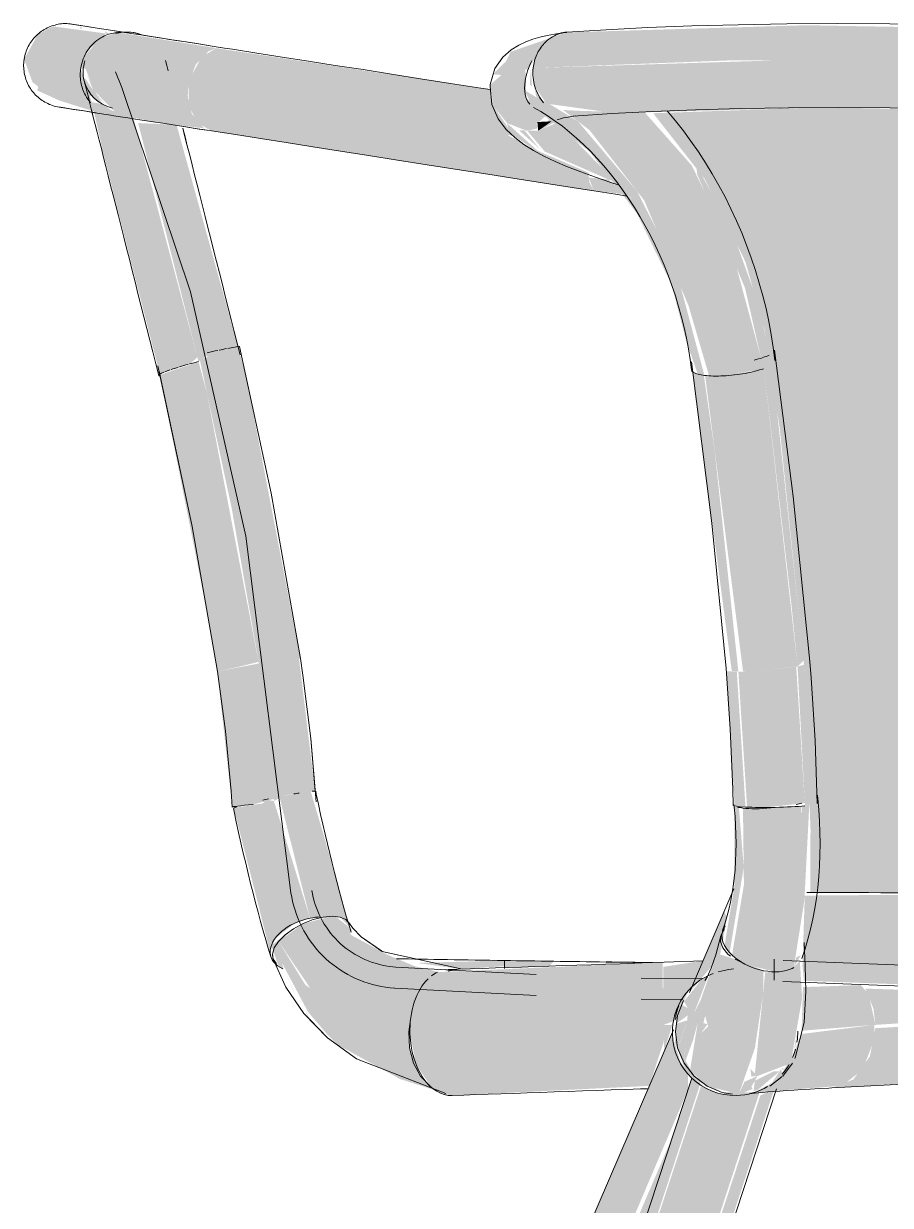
# Model space of a CAD drawing. Header units: inches. Extents: x 20426 to 36348, y -461 to 673.
# Drawn here: x 32122.37 to 32132.69, y 14.28 to 28.35 of the extents above; entities that cross this region are included whole.
import ezdxf

# ---------------------------------------------------------------- set-up
doc = ezdxf.new("R2010")
doc.units = ezdxf.units.IN
doc.header["$MEASUREMENT"] = 0
doc.layers.add('I-FURN', color=30, linetype='Continuous', lineweight=9)

# ---------------------------------------------------------------- blocks, each defined once
blk = doc.blocks.new('HermanMiller_Collection_Air-Chair_SideChair_Arms - Arms-460524-Elevation - North')
at = {"layer": 'I-FURN'}
for points in [[(-26231.123, 27.825), (-26228.772, 27.916), (-26225.67, 27.904), (-26223.396, 27.825), (-26223.313, 28.117), (-26223.167, 28.249), (-26227.869, 28.334), (-26230.727, 28.249), (-26230.914, 28.184), (-26231.055, 28.032), (-26231.099, 27.933)], [(-26231.501, 27.741), (-26231.181, 27.812), (-26230.992, 28.117), (-26230.914, 28.184), (-26231.391, 28.018), (-26231.446, 27.904), (-26231.604, 27.75)], [(-26223.912, 27.281), (-26223.718, 27.328), (-26223.366, 27.451), (-26223.403, 27.718), (-26223.403, 27.825), (-26227.736, 27.931), (-26231.123, 27.825), (-26231.103, 27.603), (-26230.965, 27.4), (-26230.145, 27.287), (-26227.625, 27.357), (-26225.434, 27.334), (-26223.929, 27.282)], [(-26225.503, 17.999), (-26223.184, 18.004), (-26223.454, 18.794), (-26223.524, 19.046), (-26223.811, 21.489), (-26224.257, 24.162), (-26224.267, 24.168), (-26224.409, 25.55), (-26224.351, 26.14), (-26224.206, 26.72), (-26224.054, 27.286), (-26227.71, 27.356), (-26229.694, 27.286), (-26229.078, 26.498), (-26228.596, 25.517), (-26228.375, 24.73), (-26228.189, 23.543), (-26227.893, 20.66), (-26227.821, 18.754), (-26227.825, 18.004), (-26226.694, 18)], [(-26231.062, 27.078), (-26230.902, 27.19), (-26231.073, 27.181), (-26231.063, 27.084)], [(-26230.139, 26.466), (-26230.787, 27.131), (-26230.85, 27.167), (-26231.073, 27.078), (-26231.192, 27.076), (-26230.985, 26.83), (-26230.231, 26.498)], [(-26228.576, 20.635), (-26227.975, 20.696), (-26228.39, 24.375), (-26228.511, 24.342), (-26228.482, 24.212), (-26229.013, 24.158), (-26229.075, 24.155), (-26228.624, 20.636)], [(-26227.975, 20.696), (-26227.902, 20.766), (-26228.249, 24.012), (-26228.313, 24.405), (-26228.39, 24.375), (-26228.049, 21.44)], [(-26228.68, 20.637), (-26228.962, 23.262), (-26229.091, 24.163), (-26229.218, 24.2), (-26229.163, 23.732), (-26228.759, 20.644), (-26228.697, 20.638)], [(-26227.888, 19.034), (-26227.802, 19.044), (-26227.897, 20.716), (-26227.975, 20.696), (-26227.888, 19.051)], [(-26228.595, 19.02), (-26228.699, 20.638), (-26228.825, 20.637), (-26228.724, 19.033), (-26228.624, 19.022)], [(-26228.371, 19.015), (-26227.889, 19.068), (-26227.991, 20.693), (-26228.576, 20.635), (-26228.68, 20.635), (-26228.576, 19.019), (-26228.491, 19.016)], [(-26228.784, 17.287), (-26228.616, 18.305), (-26228.674, 19.018), (-26228.727, 19.025), (-26228.728, 18.069), (-26228.845, 17.371)], [(-26228.221, 17.058), (-26228.111, 17.073), (-26227.913, 18.008), (-26227.934, 19.031), (-26228.625, 19.009), (-26228.614, 18.094), (-26228.755, 17.261), (-26228.59, 17.144), (-26228.252, 17.06)], [(-26228.418, 19.002), (-26228.624, 19.022), (-26228.456, 19.004)], [(-26227.587, 15.675), (-26221.243, 16.056), (-26222.06, 16.498), (-26222.219, 16.677), (-26227.051, 16.386), (-26227.114, 16.051), (-26227.311, 15.776), (-26227.537, 15.684)], [(-26228.509, 15.615), (-26228.011, 15.658), (-26227.444, 15.701), (-26227.198, 15.895), (-26227.06, 16.26), (-26227.063, 16.425), (-26227.933, 16.317), (-26228.011, 16.112), (-26228.201, 15.778), (-26228.487, 15.624)], [(-26234.082, 0), (-26233.532, 0), (-26228.426, 15.629), (-26228.895, 15.606), (-26229.125, 15.697), (-26234.276, 0), (-26234.186, 0)], [(-26233.455, 0), (-26233.366, 0), (-26228.253, 15.659), (-26228.418, 15.585), (-26233.532, 0)]]:
    blk.add_hatch(color=256, dxfattribs=at).paths.add_polyline_path(points, flags=0)
h = blk.add_hatch(color=256, dxfattribs=at)
h.paths.add_polyline_path([(-26231.192, 27.076), (-26231.047, 27.187), (-26230.971, 27.259), (-26231.206, 27.47), (-26231.207, 27.719), (-26231.219, 27.804), (-26231.501, 27.741), (-26231.635, 27.624), (-26231.595, 27.37), (-26231.434, 27.169), (-26231.205, 27.079)], flags=0)
h.paths.add_polyline_path([(-26230.988, 27.4), (-26231.093, 27.579), (-26231.124, 27.713), (-26231.089, 27.488), (-26231.006, 27.408)], flags=0)
h = blk.add_hatch(color=256, dxfattribs=at)
h.paths.add_polyline_path([(-26228.979, 24.155), (-26228.473, 24.22), (-26228.469, 24.353), (-26228.411, 24.375), (-26228.772, 25.707), (-26229.234, 26.663), (-26229.799, 27.301), (-26230.52, 27.312), (-26230.767, 27.325), (-26230.451, 27.084), (-26229.801, 26.248), (-26229.273, 24.993), (-26229.029, 24.159), (-26229.022, 24.158)], flags=0)
h.paths.add_polyline_path([(-26231.138, 27.609), (-26231.149, 27.825), (-26231.163, 27.628), (-26231.143, 27.612)], flags=0)
h = blk.add_hatch(color=256, dxfattribs=at)
h.paths.add_polyline_path([(-26229.084, 24.162), (-26229.431, 25.458), (-26229.885, 26.355), (-26230.59, 27.19), (-26230.922, 27.392), (-26231.061, 27.462), (-26231.224, 27.56), (-26231.137, 27.374), (-26230.451, 26.828), (-26229.885, 26.089), (-26229.475, 25.242), (-26229.301, 24.574), (-26229.163, 24.177), (-26229.12, 24.169)], flags=0)
h.paths.add_polyline_path([(-26229.94, 26.251), (-26230.038, 26.355), (-26229.958, 26.275)], flags=0)
h = blk.add_hatch(color=256, dxfattribs=at)
h.paths.add_polyline_path([(-26231.048, 26.863), (-26231.227, 27.084), (-26231.294, 27.084), (-26231.2, 27)], flags=0)
h.paths.add_polyline_path([(-26231.011, 26.785), (-26231.434, 27.169), (-26231.405, 27.052), (-26231.048, 26.81)], flags=0)
h = blk.add_hatch(color=256, dxfattribs=at)
h.paths.add_polyline_path([(-26228.32, 24.405), (-26228.319, 24.434), (-26228.323, 24.434)], flags=0)
h.paths.add_polyline_path([(-26228.41, 24.369), (-26228.32, 24.405), (-26228.419, 24.953), (-26228.772, 25.932), (-26229.18, 26.663), (-26229.171, 26.56), (-26228.601, 25.205), (-26228.411, 24.375)], flags=0)
h = blk.add_hatch(color=256, dxfattribs=at)
h.paths.add_polyline_path([(-26228.111, 17.073), (-26228.02, 17.109), (-26227.894, 17.911), (-26227.836, 19.04), (-26227.926, 19.026), (-26227.968, 17.75), (-26228.071, 17.261)], flags=0)
h.paths.add_polyline_path([(-26228.02, 17.109), (-26227.937, 17.254), (-26227.99, 17.231)], flags=0)
h = blk.add_hatch(color=256, dxfattribs=at)
h.paths.add_polyline_path([(-26222.641, 17.144), (-26222.681, 17.144), (-26222.649, 17.156)], flags=0)
h.paths.add_polyline_path([(-26225.823, 16.876), (-26222.446, 16.911), (-26222.78, 17.371), (-26223.223, 18.003), (-26227.889, 17.966), (-26227.917, 17.125), (-26227.9, 16.951), (-26226.694, 16.907)], flags=0)
h = blk.add_hatch(color=256, dxfattribs=at)
h.paths.add_polyline_path([(-26224.448, 16.77), (-26224.448, 16.788), (-26224.54, 16.775)], flags=0)
h.paths.add_polyline_path([(-26227.048, 16.426), (-26222.269, 16.733), (-26222.343, 16.734), (-26224.54, 16.774), (-26227.167, 16.858), (-26227.072, 16.62), (-26227.063, 16.545)], flags=0)
h.paths.add_polyline_path([(-26221.509, 17.429), (-26221.392, 17.482), (-26221.599, 17.487), (-26221.515, 17.433)], flags=0)
h = blk.add_hatch(color=256, dxfattribs=at)
h.paths.add_polyline_path([(-26234.346, 0), (-26234.276, 0), (-26229.13, 15.735), (-26229.235, 15.793), (-26234.393, 0)], flags=0)
h.paths.add_polyline_path([(-26228.641, 17.174), (-26228.681, 17.199), (-26228.651, 17.178)], flags=0)
h = blk.add_hatch(color=256, dxfattribs=at)
h.paths.add_polyline_path([(-26229.403, 16.151), (-26229.286, 16.481), (-26229.43, 16.344), (-26229.412, 16.216)], flags=0)
h.paths.add_polyline_path([(-26229.327, 15.97), (-26229.31, 16.19), (-26229.403, 16.151)], flags=0)
h.paths.add_polyline_path([(-26228.676, 15.6), (-26228.483, 16.148), (-26228.387, 16.791), (-26228.38, 17.074), (-26228.72, 17.209), (-26228.883, 17.261), (-26228.938, 17.261), (-26229.128, 16.724), (-26229.218, 16.545), (-26229.164, 16.447), (-26229.256, 15.88), (-26229.051, 15.697), (-26228.677, 15.6)], flags=0)
h.paths.add_polyline_path([(-26229.124, 16.327), (-26229.076, 16.533), (-26229.039, 16.407)], flags=0)
h = blk.add_hatch(color=256, dxfattribs=at)
h.paths.add_polyline_path([(-26228.673, 15.599), (-26228.509, 15.662), (-26228.525, 15.689), (-26228.451, 15.817), (-26228.607, 15.748), (-26228.676, 15.6)], flags=0)
h.paths.add_polyline_path([(-26228.305, 15.697), (-26228.152, 15.816), (-26228.173, 15.898), (-26228.245, 15.788)], flags=0)
h.paths.add_polyline_path([(-26228.021, 16.112), (-26227.977, 16.345), (-26227.989, 16.216), (-26228, 16.179)], flags=0)
h.paths.add_polyline_path([(-26228.451, 15.817), (-26228.057, 15.968), (-26227.921, 16.744), (-26227.948, 17.19), (-26228.024, 17.107), (-26228.252, 17.06), (-26228.361, 17.051), (-26228.483, 15.847)], flags=0)
h = blk.add_hatch(color=256, dxfattribs=at)
h.paths.add_polyline_path([(-26228.173, 15.898), (-26228.119, 15.898), (-26228.152, 15.911)], flags=0)
h.paths.add_polyline_path([(-26228.451, 15.817), (-26228.537, 15.9), (-26228.525, 15.809), (-26228.483, 15.814)], flags=0)
h.paths.add_polyline_path([(-26228.701, 15.585), (-26228.451, 15.65), (-26228.19, 15.872), (-26228.255, 15.874), (-26228.484, 15.76), (-26228.497, 15.644), (-26228.537, 15.622), (-26228.871, 15.622), (-26229.207, 15.816), (-26229.309, 16), (-26229.218, 16.248), (-26229.165, 16.448), (-26229.207, 16.566), (-26229.039, 17.006), (-26229.128, 16.955), (-26229.392, 16.625), (-26229.436, 16.216), (-26229.309, 15.886), (-26229.207, 15.777), (-26228.832, 15.599)], flags=0)
h.paths.add_polyline_path([(-26229.327, 15.97), (-26229.403, 16.151), (-26229.309, 16.19), (-26229.321, 16.034)], flags=0)
h.paths.add_polyline_path([(-26229.403, 16.151), (-26229.418, 16.355), (-26229.298, 16.441), (-26229.387, 16.19)], flags=0)
h.paths.add_polyline_path([(-26229.124, 16.327), (-26229.047, 16.435), (-26229.096, 16.447), (-26229.106, 16.407)], flags=0)
h.paths.add_polyline_path([(-26229.281, 16.625), (-26229.371, 16.625), (-26229.333, 16.716), (-26229.286, 16.633)], flags=0)
h.paths.add_polyline_path([(-26229.418, 16.441), (-26229.285, 16.537), (-26229.287, 16.48), (-26229.395, 16.447)], flags=0)
h = blk.add_hatch(color=256, dxfattribs=at)
h.paths.add_polyline_path([(-26227.973, 16.351), (-26227.932, 16.401), (-26227.973, 16.351)], flags=0)
h.paths.add_polyline_path([(-26227.929, 16.356), (-26227.048, 16.426), (-26227.132, 16.8), (-26227.225, 16.9), (-26227.911, 16.876), (-26227.926, 16.386)], flags=0)
h.paths.add_polyline_path([(-26227.198, 16.91), (-26227.225, 16.912), (-26227.225, 16.912)], flags=0)
h = blk.add_hatch(color=256, dxfattribs=at)
h.paths.add_polyline_path([(-26229.281, 16.625), (-26229.354, 16.667), (-26229.406, 16.537)], flags=0)
h.paths.add_polyline_path([(-26229.418, 16.441), (-26229.285, 16.537), (-26229.281, 16.625), (-26229.406, 16.457)], flags=0)
for p, q in [((-26231.634, 27.627), (-26231.636, 27.605)), ((-26228.717, 17.207), (-26228.637, 17.17)), ((-26228.254, 17.208), (-26228.254, 16.957)), ((-26228.035, 15.97), (-26228.152, 15.816)), ((-26227.567, 15.675), (-26221.378, 15.998)), ((-26229.235, 15.793), (-26234.417, 0)), ((-26228.158, 15.809), (-26228.305, 15.697)), ((-26233.365, 0), (-26228.225, 15.664))]:
    blk.add_line(p, q, dxfattribs=at)
at = {"layer": 'I-FURN', "flags": 128}
for points in [[(-26230.722, 28.25), (-26230.253, 28.28), (-26229.756, 28.306), (-26229.232, 28.326), (-26228.681, 28.34), (-26228.104, 28.35), (-26227.503, 28.353), (-26226.877, 28.352), (-26226.228, 28.345), (-26225.557, 28.332), (-26224.865, 28.314), (-26224.152, 28.291), (-26223.421, 28.263), (-26223.145, 28.251)], [(-26231.634, 27.627), (-26231.579, 27.817), (-26231.484, 27.954), (-26231.386, 28.041), (-26231.294, 28.098), (-26231.209, 28.137), (-26231.126, 28.167), (-26231.042, 28.191), (-26230.957, 28.211), (-26230.867, 28.228), (-26230.773, 28.243), (-26230.746, 28.247)], [(-26231.636, 27.605), (-26231.614, 27.389), (-26231.539, 27.218), (-26231.444, 27.092), (-26231.342, 26.996), (-26231.234, 26.915), (-26231.119, 26.843), (-26230.995, 26.776), (-26230.86, 26.712), (-26230.713, 26.648), (-26230.554, 26.586), (-26230.382, 26.523), (-26230.197, 26.461), (-26230.111, 26.434)], [(-26231.117, 27.355), (-26231.031, 27.306), (-26230.946, 27.252), (-26230.86, 27.193), (-26230.775, 27.13), (-26230.69, 27.062), (-26230.607, 26.99), (-26230.524, 26.913), (-26230.442, 26.833), (-26230.362, 26.748), (-26230.283, 26.66), (-26230.206, 26.567), (-26230.131, 26.472), (-26230.058, 26.372), (-26229.987, 26.27), (-26229.918, 26.164), (-26229.852, 26.056), (-26229.789, 25.944), (-26229.728, 25.831), (-26229.671, 25.715), (-26229.616, 25.597), (-26229.564, 25.477), (-26229.516, 25.355), (-26229.471, 25.233), (-26229.429, 25.109), (-26229.391, 24.984), (-26229.356, 24.858), (-26229.325, 24.732), (-26229.298, 24.605), (-26229.274, 24.479), (-26229.254, 24.353), (-26229.238, 24.228)], [(-26230.642, 27.253), (-26230.188, 27.283), (-26229.704, 27.307), (-26229.192, 27.327), (-26228.652, 27.341), (-26228.085, 27.35), (-26227.492, 27.353), (-26226.874, 27.352), (-26226.233, 27.344), (-26225.569, 27.332), (-26224.883, 27.314), (-26224.177, 27.291), (-26223.452, 27.263), (-26223.196, 27.252)], [(-26229.526, 27.313), (-26229.429, 27.196), (-26229.335, 27.076), (-26229.244, 26.953), (-26229.156, 26.826), (-26229.072, 26.696), (-26228.991, 26.563), (-26228.913, 26.427), (-26228.839, 26.289), (-26228.769, 26.148), (-26228.703, 26.005), (-26228.64, 25.86), (-26228.582, 25.713), (-26228.527, 25.564), (-26228.477, 25.414), (-26228.431, 25.263), (-26228.389, 25.111), (-26228.351, 24.958), (-26228.318, 24.804), (-26228.289, 24.65), (-26228.264, 24.496), (-26228.244, 24.342)], [(-26230.834, 27.21), (-26230.825, 27.213), (-26230.799, 27.221), (-26230.76, 27.231), (-26230.708, 27.241), (-26230.645, 27.251), (-26230.617, 27.256)], [(-26227.83, 20.756), (-26228.026, 22.72), (-26228.249, 24.462)], [(-26229.239, 24.323), (-26228.997, 22.401), (-26228.827, 20.671)], [(-26227.741, 19.062), (-26227.767, 19.812), (-26227.814, 20.56), (-26227.83, 20.756)], [(-26228.827, 20.671), (-26228.776, 19.953), (-26228.746, 19.232), (-26228.741, 19.041)], [(-26227.924, 17.218), (-26227.886, 17.332), (-26227.852, 17.448), (-26227.821, 17.567), (-26227.794, 17.688), (-26227.771, 17.812), (-26227.751, 17.937), (-26227.735, 18.064), (-26227.723, 18.192), (-26227.714, 18.322), (-26227.709, 18.453), (-26227.707, 18.585), (-26227.709, 18.719), (-26227.714, 18.853), (-26227.723, 18.987), (-26227.735, 19.122), (-26227.739, 19.161)], [(-26228.867, 17.551), (-26228.84, 17.631), (-26228.816, 17.714), (-26228.794, 17.8), (-26228.774, 17.889), (-26228.756, 17.981), (-26228.742, 18.076), (-26228.729, 18.174), (-26228.72, 18.274), (-26228.713, 18.376), (-26228.709, 18.48), (-26228.707, 18.585), (-26228.709, 18.692), (-26228.713, 18.801), (-26228.72, 18.91), (-26228.73, 19.02), (-26228.733, 19.052)], [(-26228.89, 17.486), (-26228.949, 17.262), (-26229.005, 17.101), (-26229.053, 16.996), (-26229.076, 16.958), (-26229.078, 16.955)], [(-26228.847, 17.57), (-26228.886, 17.498), (-26228.893, 17.42)], [(-26228.893, 17.42), (-26228.865, 17.342), (-26228.805, 17.27), (-26228.775, 17.244)], [(-26227.897, 17.406), (-26227.883, 17.13), (-26227.878, 16.828), (-26227.896, 16.455), (-26228.003, 16.033), (-26228.007, 16.024)], [(-26228.148, 17.193), (-26222.025, 16.956), (-26218.382, 17.02)], [(-26228.922, 17.056), (-26228.85, 17.074), (-26228.792, 17.084), (-26228.739, 17.092)], [(-26228.149, 16.943), (-26222.012, 16.705), (-26218.382, 16.77)], [(-26229.43, 16.344), (-26229.406, 16.537), (-26229.333, 16.717)], [(-26228.749, 15.6), (-26228.871, 15.622), (-26229.051, 15.697), (-26229.207, 15.816), (-26229.327, 15.97), (-26229.403, 16.151), (-26229.43, 16.344)], [(-26228.552, 15.604), (-26228.543, 15.605), (-26228.52, 15.608), (-26228.486, 15.612), (-26228.442, 15.617), (-26228.39, 15.622), (-26228.33, 15.627), (-26228.262, 15.632), (-26228.188, 15.638), (-26228.106, 15.644), (-26228.018, 15.649), (-26227.924, 15.655), (-26227.824, 15.661), (-26227.717, 15.667), (-26227.605, 15.673), (-26227.567, 15.675)]]:
    blk.add_lwpolyline(points, dxfattribs=at)
at = {"layer": 'I-FURN'}
for centre, major_axis, ratio, start_param, end_param in [((-26230.876, 27.793), (0.241, 0.438), 0.575844, 0.314392, 0.576192), ((-26230.876, 27.793), (0.241, 0.438), 0.575844, 1.623389, 2.146988), ((-26230.876, 27.793), (0.241, 0.438), 0.575844, 2.146988, 2.932386), ((-26228.744, 24.392), (0.495, 0.07), 0.185134, 5.21887, 5.467079), ((-26228.744, 24.392), (0.495, 0.07), 0.185134, 5.480669, 5.742468), ((-26228.741, 24.285), (0.497, 0.057), 0.234229, 3.138866, 3.662465), ((-26228.741, 24.285), (0.497, 0.057), 0.234229, 5.239572, 5.495061), ((-26228.741, 24.285), (0.497, 0.057), 0.234229, 3.685235, 3.924264), ((-26228.741, 24.285), (0.497, 0.057), 0.234229, 3.93217, 4.186064), ((-26228.741, 24.285), (0.497, 0.057), 0.234229, 4.197005, 4.447863), ((-26228.741, 24.285), (0.497, 0.057), 0.234229, 4.452168, 4.709663), ((-26228.741, 24.285), (0.497, 0.057), 0.234229, 4.713014, 4.971462), ((-26228.741, 24.285), (0.497, 0.057), 0.234229, 4.975221, 5.233261), ((-26228.241, 19.052), (0.5, 0.01), 0.069551, 3.141593, 3.925172), ((-26228.236, 19.106), (0.497, 0.055), 0.180952, 3.532209, 3.794009), ((-26228.236, 19.106), (0.497, 0.055), 0.180952, 3.794009, 4.579407), ((-26228.241, 19.052), (0.5, 0.01), 0.069551, 3.925172, 5.495969), ((-26228.236, 19.106), (0.497, 0.055), 0.180952, 5.209031, 5.364805), ((-26228.395, 17.385), (-0.471, 0.167), 0.596783, 6.075208, 7.122406), ((-26228.395, 17.385), (-0.471, 0.167), 0.596783, 0.839221, 2.410017), ((-26228.72, 16.334), (-0.202, 0.722), 0.995009, 0.082527, 1.3209), ((-26228.395, 17.385), (-0.471, 0.167), 0.596783, 2.410017, 2.671816), ((-26228.72, 16.334), (-0.202, 0.722), 0.995009, 4.288871, 4.462414), ((-26228.72, 16.334), (-0.202, 0.722), 0.995009, 1.3209, 2.891696), ((-26228.72, 16.334), (-0.202, 0.722), 0.995009, 4.032734, 4.17366), ((-26228.72, 16.334), (-0.202, 0.722), 0.995009, 3.722514, 3.908065), ((-26228.72, 16.334), (-0.202, 0.722), 0.995009, 2.891696, 3.415295)]:
    blk.add_ellipse(centre, major_axis=major_axis, ratio=ratio, start_param=start_param, end_param=end_param, dxfattribs=at)
for points, knots in [([(-26231.123, 27.825), (-26231.117, 27.881), (-26231.087, 27.989), (-26230.988, 28.139), (-26230.858, 28.225), (-26230.76, 28.246), (-26230.727, 28.249)], [-1, -1, -1, -1, -0.7857143, -0.5714286, -0.2857143, -0.1428571, -0.1428571, -0.1428571, -0.1428571]), ([(-26227.863, 18.004), (-26227.087, 18), (-26225.548, 17.997), (-26223.964, 18.001), (-26223.184, 18.003)], [-0.9268801, -0.9268801, -0.9268801, -0.9268801, -0.5, -0.0910372, -0.0910372, -0.0910372, -0.0910372])]:
    blk.add_open_spline(points, degree=3, knots=knots, dxfattribs=at)
blk.add_open_spline([(-26230.999, 27.411), (-26231.046, 27.466), (-26231.117, 27.598), (-26231.131, 27.751), (-26231.123, 27.825)], degree=3, dxfattribs=at)
blk = doc.blocks.new('HermanMiller_Collection_Air-Chair_SideChair_Arms - Arms-457867-Elevation - North')
at = {"layer": 'I-FURN'}
h = blk.add_hatch(color=256, dxfattribs=at)
h.paths.add_polyline_path([(-26236.508, 27.825), (-26236.428, 28.032), (-26236.216, 28.208), (-26236.216, 28.237), (-26236.841, 28.321), (-26237.016, 28.229), (-26237.183, 27.931), (-26237.013, 27.904)], flags=0)
h.paths.add_polyline_path([(-26235.986, 28.247), (-26236.008, 28.253), (-26236.007, 28.249)], flags=0)
h = blk.add_hatch(color=256, dxfattribs=at)
h.paths.add_polyline_path([(-26236.171, 28.228), (-26236.216, 28.267), (-26236.216, 28.237)], flags=0)
h.paths.add_polyline_path([(-26236.497, 28.291), (-26236.497, 28.329), (-26236.523, 28.295)], flags=0)
for points in [[(-26235.227, 27.624), (-26235.141, 27.864), (-26234.985, 28.025), (-26234.893, 28.061), (-26236.066, 28.249), (-26236.27, 28.184), (-26236.458, 27.974), (-26236.508, 27.825), (-26236.462, 27.818), (-26236.45, 27.816), (-26235.762, 27.708)], [(-26234.893, 28.061), (-26235.092, 28.101), (-26234.985, 28.078)], [(-26236.341, 27.31), (-26236.514, 27.826), (-26237.183, 27.931), (-26237.084, 27.657), (-26237.014, 27.603), (-26237.027, 27.557), (-26236.764, 27.438), (-26236.391, 27.32), (-26236.346, 27.311)], [(-26236.204, 27.383), (-26236.311, 27.501), (-26236.435, 27.741), (-26236.338, 27.508), (-26236.205, 27.383)], [(-26235.567, 24.177), (-26235.206, 24.3), (-26235.12, 24.38), (-26235.881, 27.226), (-26236.147, 27.323), (-26236.246, 27.393), (-26236.376, 27.418), (-26236.239, 26.803), (-26235.573, 24.2)], [(-26235.107, 24.327), (-26234.99, 24.41), (-26234.978, 24.439), (-26234.638, 24.507), (-26235.368, 27.148), (-26235.825, 27.169), (-26235.113, 24.351)], [(-26235.023, 27.1), (-26235.312, 27.141), (-26235.268, 27.133), (-26235.036, 27.102)], [(-26230.015, 26.322), (-26230.231, 26.498), (-26230.463, 26.52), (-26230.399, 26.362), (-26230.013, 26.318)], [(-26234.388, 20.731), (-26233.894, 20.79), (-26234.523, 24.068), (-26234.634, 24.507), (-26234.995, 24.435), (-26235.006, 24.375), (-26235.093, 24.357), (-26234.711, 22.577)], [(-26234.637, 24.506), (-26234.636, 24.507), (-26234.638, 24.507)], [(-26234.882, 20.637), (-26234.635, 20.69), (-26234.392, 20.75), (-26235.006, 23.951), (-26235.107, 24.327), (-26235.567, 24.168), (-26235.006, 21.346), (-26234.886, 20.656)], [(-26234.706, 19.02), (-26234.456, 19.051), (-26234.211, 19.118), (-26234.388, 20.731), (-26234.882, 20.637), (-26234.706, 19.025)], [(-26234.209, 19.093), (-26234.104, 19.153), (-26234.02, 19.169), (-26233.719, 19.211), (-26233.911, 20.792), (-26234.388, 20.731), (-26234.211, 19.118)], [(-26233.313, 17.596), (-26233.607, 18.654), (-26233.771, 19.208), (-26234.144, 19.145), (-26233.78, 17.697), (-26233.421, 17.711), (-26233.355, 17.641)], [(-26234.254, 17.287), (-26234.195, 17.456), (-26233.964, 17.633), (-26233.782, 17.704), (-26234.209, 19.093), (-26234.296, 19.108), (-26234.349, 19.06), (-26234.405, 19.055), (-26234.688, 19.009), (-26234.386, 17.822)], [(-26233.302, 17.511), (-26233.284, 17.566), (-26233.476, 17.717), (-26233.513, 17.721), (-26233.313, 17.522)], [(-26234.092, 17.091), (-26234.178, 17.383), (-26233.99, 17.56), (-26234.241, 17.371), (-26234.153, 17.125), (-26234.104, 17.095)], [(-26230.931, 17.126), (-26230.877, 17.184), (-26231.464, 17.193), (-26231.464, 17.107), (-26231.026, 17.123)], [(-26229.575, 16.423), (-26229.427, 16.481), (-26229.291, 16.798), (-26229.21, 16.935), (-26229.101, 17.19), (-26229.574, 17.117), (-26229.577, 16.482)], [(-26233.966, 16.806), (-26234.077, 17.058), (-26233.971, 16.81)], [(-26232.59, 16.318), (-26229.575, 16.423), (-26229.582, 17.173), (-26232.262, 17.054), (-26232.469, 16.853), (-26232.58, 16.512)], [(-26232.087, 15.585), (-26229.741, 15.699), (-26229.567, 16.229), (-26229.575, 16.423), (-26232.59, 16.318), (-26232.513, 15.945), (-26232.329, 15.677), (-26232.211, 15.606)], [(-26232.469, 15.864), (-26232.568, 16.135), (-26232.491, 15.894)], [(-26235.941, 0), (-26235.389, 0), (-26231.128, 10.022), (-26229.464, 15.093), (-26234.416, 3.554)]]:
    blk.add_hatch(color=256, dxfattribs=at).paths.add_polyline_path(points, flags=0)
h = blk.add_hatch(color=256, dxfattribs=at)
h.paths.add_polyline_path([(-26231.354, 27.017), (-26231.418, 27.107), (-26231.503, 27.235), (-26231.596, 27.372), (-26231.635, 27.568), (-26234.893, 28.061), (-26235.069, 27.958), (-26235.205, 27.708), (-26235.227, 27.624), (-26231.398, 27.024)], flags=0)
h.paths.add_polyline_path([(-26231.062, 27.078), (-26230.86, 27.181), (-26230.937, 27.212), (-26230.959, 27.15), (-26231.054, 27.084)], flags=0)
h.paths.add_polyline_path([(-26231.192, 27.076), (-26231.065, 27.107), (-26231.086, 27.169), (-26231.189, 27.078)], flags=0)
h = blk.add_hatch(color=256, dxfattribs=at)
h.paths.add_polyline_path([(-26236.246, 27.393), (-26236.466, 27.716), (-26236.454, 27.501), (-26236.403, 27.501), (-26236.346, 27.466), (-26236.252, 27.398)], flags=0)
h.paths.add_polyline_path([(-26235.042, 27.107), (-26235.186, 27.28), (-26235.235, 27.495), (-26235.227, 27.624), (-26236.45, 27.816), (-26236.355, 27.56), (-26236.069, 27.269), (-26235.627, 27.181), (-26235.119, 27.116)], flags=0)
h = blk.add_hatch(color=256, dxfattribs=at)
h.paths.add_polyline_path([(-26231.011, 26.785), (-26231.104, 26.914), (-26231.023, 26.798)], flags=0)
h.paths.add_polyline_path([(-26230.399, 26.362), (-26230.454, 26.464), (-26230.465, 26.579), (-26231.126, 26.863), (-26231.434, 27.03), (-26235.227, 27.624), (-26235.218, 27.37), (-26235.119, 27.169), (-26234.954, 27.076), (-26230.45, 26.37)], flags=0)
h = blk.add_hatch(color=256, dxfattribs=at)
h.paths.add_polyline_path([(-26236.427, 0), (-26235.941, 0), (-26229.282, 15.648), (-26229.277, 15.846), (-26229.368, 15.984), (-26229.475, 16.318), (-26236.465, 0)], flags=0)
h.paths.add_polyline_path([(-26229.262, 16.813), (-26228.965, 17.163), (-26228.916, 17.162), (-26228.816, 17.698), (-26228.847, 17.782), (-26229.234, 16.879)], flags=0)
h = blk.add_hatch(color=256, dxfattribs=at)
h.paths.add_polyline_path([(-26232.133, 17.066), (-26232.014, 17.096), (-26232.189, 17.074)], flags=0)
h.paths.add_polyline_path([(-26232.604, 16.344), (-26232.469, 16.853), (-26232.253, 17.056), (-26232.374, 17.088), (-26232.536, 17.126), (-26232.857, 17.261), (-26233.283, 17.492), (-26233.513, 17.721), (-26233.862, 17.633), (-26234.153, 17.42), (-26233.774, 16.86), (-26233.32, 16.545), (-26232.928, 16.435)], flags=0)
h = blk.add_hatch(color=256, dxfattribs=at)
h.paths.add_polyline_path([(-26232.268, 15.64), (-26232.463, 15.816), (-26232.595, 16.151), (-26232.604, 16.344), (-26233.32, 16.545), (-26233.836, 16.904), (-26234.153, 17.42), (-26234.195, 17.319), (-26233.802, 16.579), (-26233.587, 16.327), (-26233.453, 16.19), (-26232.709, 15.781), (-26232.329, 15.66)], flags=0)
h.paths.add_polyline_path([(-26233.781, 16.48), (-26233.836, 16.614), (-26233.802, 16.508)], flags=0)
h = blk.add_hatch(color=256, dxfattribs=at)
h.paths.add_polyline_path([(-26232.192, 17.071), (-26232.338, 17.095), (-26232.262, 17.078)], flags=0)
h.paths.add_polyline_path([(-26231.993, 17.089), (-26231.464, 17.126), (-26231.464, 17.193), (-26232.506, 17.164), (-26231.98, 17.091)], flags=0)
h = blk.add_hatch(color=256, dxfattribs=at)
h.paths.add_polyline_path([(-26229.742, 17.168), (-26230.877, 17.186), (-26229.811, 17.169)], flags=0)
h.paths.add_polyline_path([(-26232.145, 17.203), (-26232.154, 17.205), (-26232.154, 17.204)], flags=0)
h = blk.add_hatch(color=256, dxfattribs=at)
h.paths.add_polyline_path([(-26223.683, 15.878), (-26221.155, 16.015), (-26221.243, 16.049), (-26221.498, 15.992), (-26223.393, 15.893)], flags=0)
h.paths.add_polyline_path([(-26229.561, 16.118), (-26229.466, 16.427), (-26229.575, 16.423), (-26229.566, 16.216)], flags=0)
for p, q in [((-26235.577, 24.215), (-26235.182, 22.362)), ((-26228.733, 18.047), (-26229.263, 16.813)), ((-26233.312, 17.633), (-26233.322, 17.65)), ((-26234.227, 17.26), (-26234.217, 17.207)), ((-26232.503, 17.209), (-26232.922, 17.302)), ((-26231.464, 17.193), (-26231.464, 17.096)), ((-26229.099, 17.19), (-26229.562, 17.174)), ((-26232.756, 17.114), (-26231.087, 17.027)), ((-26232.01, 17.09), (-26232.133, 17.066)), ((-26229.837, 16.983), (-26229.109, 16.977)), ((-26232.771, 16.865), (-26231.087, 16.777)), ((-26229.837, 16.733), (-26229.343, 16.729)), ((-26232.585, 16.49), (-26232.604, 16.344)), ((-26229.454, 16.367), (-26236.477, 0))]:
    blk.add_line(p, q, dxfattribs=at)
at = {"layer": 'I-FURN', "flags": 128}
for points in [[(-26237.183, 27.931), (-26237.179, 27.951), (-26237.175, 27.97), (-26237.17, 27.989), (-26237.164, 28.009), (-26237.157, 28.027), (-26237.15, 28.046), (-26237.142, 28.064), (-26237.133, 28.082), (-26237.124, 28.1), (-26237.114, 28.117), (-26237.103, 28.134), (-26237.091, 28.15), (-26237.079, 28.166), (-26237.066, 28.181), (-26237.053, 28.196), (-26237.039, 28.21), (-26237.024, 28.224), (-26237.009, 28.237), (-26236.993, 28.25), (-26236.977, 28.262), (-26236.961, 28.273), (-26236.944, 28.283), (-26236.926, 28.293), (-26236.909, 28.302), (-26236.89, 28.311), (-26236.872, 28.319), (-26236.853, 28.326), (-26236.834, 28.332), (-26236.815, 28.337), (-26236.796, 28.342), (-26236.776, 28.346), (-26236.756, 28.349), (-26236.736, 28.351), (-26236.716, 28.353), (-26236.696, 28.353), (-26236.676, 28.353), (-26236.656, 28.352), (-26236.636, 28.351), (-26236.617, 28.348), (-26236.611, 28.347)], [(-26235.959, 28.245), (-26236.153, 28.276), (-26236.312, 28.301), (-26236.438, 28.32), (-26236.53, 28.335), (-26236.587, 28.344), (-26236.611, 28.347), (-26236.611, 28.347)], [(-26236.611, 28.347), (-26236.594, 28.345), (-26236.543, 28.337), (-26236.457, 28.323), (-26236.337, 28.304), (-26236.184, 28.28), (-26235.997, 28.251)], [(-26234.799, 28.063), (-26234.943, 28.086), (-26235.08, 28.107), (-26235.211, 28.128), (-26235.335, 28.147), (-26235.452, 28.166), (-26235.563, 28.183), (-26235.667, 28.199), (-26235.763, 28.214), (-26235.852, 28.228), (-26235.933, 28.241), (-26235.959, 28.245)], [(-26235.881, 28.233), (-26235.794, 28.219), (-26235.7, 28.205), (-26235.599, 28.189), (-26235.491, 28.172), (-26235.376, 28.154), (-26235.254, 28.135), (-26235.125, 28.115), (-26234.99, 28.093), (-26234.849, 28.071), (-26234.799, 28.063)], [(-26231.633, 27.567), (-26231.747, 27.585), (-26232.108, 27.642), (-26232.463, 27.697), (-26232.809, 27.752), (-26233.148, 27.805), (-26233.478, 27.856), (-26233.799, 27.907), (-26234.11, 27.955), (-26234.411, 28.003), (-26234.702, 28.048), (-26234.799, 28.063)], [(-26236.766, 27.359), (-26236.786, 27.363), (-26236.805, 27.367), (-26236.825, 27.372), (-26236.844, 27.378), (-26236.863, 27.385), (-26236.881, 27.392), (-26236.9, 27.4), (-26236.918, 27.409), (-26236.935, 27.418), (-26236.952, 27.429), (-26236.969, 27.439), (-26236.985, 27.451), (-26237.001, 27.463), (-26237.017, 27.476), (-26237.031, 27.489), (-26237.046, 27.503), (-26237.059, 27.518), (-26237.073, 27.533), (-26237.085, 27.549), (-26237.097, 27.565), (-26237.108, 27.581), (-26237.119, 27.598), (-26237.129, 27.616), (-26237.138, 27.634), (-26237.146, 27.652), (-26237.154, 27.67), (-26237.161, 27.689), (-26237.167, 27.708), (-26237.172, 27.727), (-26237.177, 27.747), (-26237.181, 27.766), (-26237.184, 27.786), (-26237.186, 27.806), (-26237.188, 27.826), (-26237.189, 27.846), (-26237.189, 27.866), (-26237.188, 27.886), (-26237.186, 27.906), (-26237.183, 27.925), (-26237.183, 27.931)], [(-26235.498, 27.916), (-26235.483, 27.856), (-26235.466, 27.792)], [(-26234.006, 17.999), (-26234.543, 22.247), (-26235.201, 25.157), (-26236.019, 27.592), (-26236.093, 27.781)], [(-26235.581, 24.162), (-26235.616, 24.302), (-26235.651, 24.442), (-26235.687, 24.582), (-26235.722, 24.722), (-26235.758, 24.862), (-26235.793, 25.001), (-26235.828, 25.139), (-26235.862, 25.276), (-26235.896, 25.412), (-26235.93, 25.546), (-26235.964, 25.678), (-26235.997, 25.809), (-26236.029, 25.937), (-26236.061, 26.063), (-26236.092, 26.187), (-26236.123, 26.308), (-26236.153, 26.426), (-26236.182, 26.54), (-26236.21, 26.652), (-26236.237, 26.76), (-26236.263, 26.864), (-26236.289, 26.964), (-26236.313, 27.06), (-26236.336, 27.153), (-26236.359, 27.241), (-26236.38, 27.324), (-26236.4, 27.403), (-26236.418, 27.477), (-26236.436, 27.547), (-26236.452, 27.611), (-26236.467, 27.671)], [(-26236.326, 27.29), (-26236.467, 27.313), (-26236.593, 27.332), (-26236.685, 27.347), (-26236.742, 27.356), (-26236.766, 27.359), (-26236.766, 27.359)], [(-26236.766, 27.359), (-26236.749, 27.357), (-26236.698, 27.349), (-26236.612, 27.335), (-26236.492, 27.317), (-26236.339, 27.292), (-26236.151, 27.263), (-26236.114, 27.257)], [(-26236.378, 27.317), (-26236.359, 27.241), (-26236.336, 27.153), (-26236.313, 27.06), (-26236.289, 26.964), (-26236.263, 26.864), (-26236.237, 26.759), (-26236.21, 26.652), (-26236.182, 26.54), (-26236.153, 26.425), (-26236.123, 26.308), (-26236.092, 26.187), (-26236.061, 26.063), (-26236.029, 25.937), (-26235.997, 25.809), (-26235.964, 25.678), (-26235.93, 25.546), (-26235.896, 25.412), (-26235.862, 25.276), (-26235.828, 25.139), (-26235.793, 25.001), (-26235.758, 24.862), (-26235.722, 24.722), (-26235.687, 24.582), (-26235.651, 24.442), (-26235.616, 24.302), (-26235.581, 24.162)], [(-26236.114, 27.257), (-26236.035, 27.245), (-26235.949, 27.231), (-26235.855, 27.217), (-26235.754, 27.201), (-26235.646, 27.184), (-26235.531, 27.166), (-26235.409, 27.147), (-26235.28, 27.127), (-26235.145, 27.105), (-26235.004, 27.083), (-26234.954, 27.076)], [(-26235.006, 27.084), (-26235.097, 27.098), (-26235.235, 27.119), (-26235.309, 27.131)], [(-26234.653, 24.574), (-26234.682, 24.687), (-26234.717, 24.827), (-26234.753, 24.967), (-26234.788, 25.107), (-26234.823, 25.246), (-26234.858, 25.384), (-26234.893, 25.521), (-26234.927, 25.657), (-26234.961, 25.791), (-26234.994, 25.923), (-26235.027, 26.054), (-26235.06, 26.182), (-26235.092, 26.308), (-26235.123, 26.432), (-26235.153, 26.553), (-26235.183, 26.671), (-26235.212, 26.785), (-26235.24, 26.897), (-26235.268, 27.004), (-26235.294, 27.109)], [(-26235.294, 27.109), (-26235.267, 27.004), (-26235.24, 26.897), (-26235.212, 26.785), (-26235.183, 26.67), (-26235.153, 26.553), (-26235.123, 26.432), (-26235.092, 26.308), (-26235.06, 26.182), (-26235.027, 26.054), (-26234.994, 25.923), (-26234.961, 25.791), (-26234.927, 25.657), (-26234.893, 25.521), (-26234.858, 25.384), (-26234.823, 25.246), (-26234.788, 25.107), (-26234.753, 24.967), (-26234.717, 24.827), (-26234.682, 24.687), (-26234.646, 24.547), (-26234.611, 24.407)], [(-26234.954, 27.076), (-26234.668, 27.031), (-26234.37, 26.984), (-26234.062, 26.936), (-26233.745, 26.886), (-26233.418, 26.835), (-26233.082, 26.782), (-26232.738, 26.728), (-26232.386, 26.673), (-26232.027, 26.617), (-26231.662, 26.56), (-26231.29, 26.501), (-26230.913, 26.442), (-26230.531, 26.382), (-26230.399, 26.362)], [(-26230.399, 26.362), (-26230.142, 26.322), (-26230.002, 26.3)], [(-26234.23, 22.698), (-26234.241, 22.76), (-26234.617, 24.506)], [(-26233.894, 20.79), (-26234.241, 22.76), (-26234.617, 24.506)], [(-26235.591, 24.278), (-26235.182, 22.362), (-26234.882, 20.637)], [(-26233.718, 19.211), (-26233.771, 19.839), (-26233.865, 20.592), (-26233.894, 20.79)], [(-26233.708, 19.083), (-26233.771, 19.839), (-26233.865, 20.592), (-26233.894, 20.79)], [(-26234.882, 20.637), (-26234.786, 19.924), (-26234.719, 19.209), (-26234.706, 19.02)], [(-26233.29, 17.532), (-26233.318, 17.625), (-26233.347, 17.721), (-26233.375, 17.82), (-26233.404, 17.922), (-26233.432, 18.026), (-26233.461, 18.133), (-26233.489, 18.243), (-26233.517, 18.354), (-26233.545, 18.467), (-26233.573, 18.582), (-26233.6, 18.698), (-26233.627, 18.816), (-26233.653, 18.934), (-26233.679, 19.054), (-26233.705, 19.174), (-26233.712, 19.209)], [(-26233.653, 18.934), (-26233.679, 19.054), (-26233.705, 19.174)], [(-26234.246, 17.237), (-26234.276, 17.338), (-26234.307, 17.441), (-26234.337, 17.547), (-26234.368, 17.656), (-26234.398, 17.767), (-26234.428, 17.88), (-26234.458, 17.995), (-26234.487, 18.112), (-26234.517, 18.23), (-26234.545, 18.351), (-26234.574, 18.472), (-26234.602, 18.595), (-26234.63, 18.719), (-26234.657, 18.843), (-26234.684, 18.969), (-26234.691, 19.004)], [(-26234.246, 17.237), (-26234.276, 17.338), (-26234.307, 17.441), (-26234.337, 17.547), (-26234.368, 17.656), (-26234.398, 17.767), (-26234.428, 17.88), (-26234.458, 17.995), (-26234.487, 18.112), (-26234.517, 18.23), (-26234.545, 18.351), (-26234.574, 18.472), (-26234.602, 18.595), (-26234.63, 18.719), (-26234.657, 18.843), (-26234.684, 18.969)], [(-26233.432, 18.026), (-26233.461, 18.133), (-26233.489, 18.243), (-26233.517, 18.354), (-26233.545, 18.467), (-26233.573, 18.582)], [(-26233.758, 18.028), (-26233.75, 17.986), (-26233.741, 17.943), (-26233.73, 17.901), (-26233.718, 17.86), (-26233.703, 17.819), (-26233.688, 17.779), (-26233.67, 17.739), (-26233.651, 17.7), (-26233.631, 17.662), (-26233.609, 17.625), (-26233.585, 17.589), (-26233.56, 17.553), (-26233.534, 17.519), (-26233.506, 17.486), (-26233.477, 17.454), (-26233.447, 17.423), (-26233.415, 17.393), (-26233.383, 17.364), (-26233.349, 17.337), (-26233.314, 17.312), (-26233.278, 17.287), (-26233.242, 17.264), (-26233.204, 17.243), (-26233.166, 17.223), (-26233.126, 17.205), (-26233.087, 17.188), (-26233.046, 17.173), (-26233.005, 17.16), (-26232.963, 17.148), (-26232.921, 17.138), (-26232.879, 17.129), (-26232.836, 17.122), (-26232.793, 17.117), (-26232.756, 17.114)], [(-26234.006, 17.999), (-26233.997, 17.946), (-26233.986, 17.894), (-26233.973, 17.842), (-26233.958, 17.791), (-26233.941, 17.741), (-26233.922, 17.691), (-26233.901, 17.642), (-26233.878, 17.594), (-26233.853, 17.547), (-26233.826, 17.501), (-26233.797, 17.456), (-26233.767, 17.412), (-26233.735, 17.37), (-26233.701, 17.329), (-26233.665, 17.289), (-26233.628, 17.25), (-26233.59, 17.214), (-26233.55, 17.178), (-26233.509, 17.145), (-26233.466, 17.113), (-26233.422, 17.083), (-26233.377, 17.054), (-26233.331, 17.027), (-26233.284, 17.003), (-26233.236, 16.98), (-26233.187, 16.959), (-26233.137, 16.94), (-26233.086, 16.923), (-26233.035, 16.908), (-26232.983, 16.895), (-26232.931, 16.885), (-26232.879, 16.876), (-26232.826, 16.869), (-26232.773, 16.865), (-26232.771, 16.865)], [(-26233.318, 17.625), (-26233.347, 17.721), (-26233.375, 17.82)], [(-26234.153, 17.42), (-26234.075, 17.498), (-26233.975, 17.57), (-26233.862, 17.633), (-26233.741, 17.681), (-26233.622, 17.711), (-26233.513, 17.721)], [(-26233.513, 17.721), (-26233.421, 17.711), (-26233.353, 17.681), (-26233.312, 17.633)], [(-26232.928, 17.306), (-26233.17, 17.475), (-26233.268, 17.579), (-26233.322, 17.65)], [(-26231.964, 17.091), (-26232.922, 17.302), (-26233.17, 17.475), (-26233.268, 17.579), (-26233.322, 17.65)], [(-26234.177, 17.159), (-26234.217, 17.207), (-26234.227, 17.27), (-26234.205, 17.342), (-26234.153, 17.42)], [(-26233.852, 16.56), (-26234.067, 16.875), (-26234.221, 17.216)], [(-26232.163, 15.608), (-26233.224, 16.021), (-26233.573, 16.273), (-26233.852, 16.56), (-26234.067, 16.875), (-26234.221, 17.216)], [(-26229.562, 17.174), (-26229.738, 17.168), (-26229.914, 17.162), (-26230.089, 17.155), (-26230.262, 17.149), (-26230.434, 17.143), (-26230.604, 17.137), (-26230.772, 17.132), (-26230.938, 17.126), (-26231.102, 17.12), (-26231.262, 17.114), (-26231.419, 17.109), (-26231.573, 17.104), (-26231.724, 17.098), (-26231.87, 17.093), (-26232.013, 17.088), (-26232.139, 17.084)], [(-26233.063, 15.959), (-26233.224, 16.021), (-26233.573, 16.273), (-26233.783, 16.489)], [(-26232.604, 16.344), (-26232.595, 16.151), (-26232.547, 15.97), (-26232.463, 15.816), (-26232.348, 15.697)], [(-26232.087, 15.585), (-26231.948, 15.59), (-26231.805, 15.595), (-26231.658, 15.6), (-26231.508, 15.605), (-26231.353, 15.61), (-26231.196, 15.616), (-26231.035, 15.622), (-26230.871, 15.627), (-26230.705, 15.633), (-26230.537, 15.639), (-26230.367, 15.645), (-26230.194, 15.651), (-26230.021, 15.657), (-26229.846, 15.663), (-26229.752, 15.666)]]:
    blk.add_lwpolyline(points, dxfattribs=at)
at = {"layer": 'I-FURN'}
for centre, major_axis, ratio, start_param, end_param in [((-26235.983, 27.793), (0.485, 0.122), 0.913845, 0.868648, 1.570796), ((-26235.983, 27.793), (0.485, 0.122), 0.913845, 0.868648, 1.308997), ((-26235.983, 27.793), (0.485, 0.122), 0.913845, 2.617994, 3.141593), ((-26235.983, 27.793), (0.485, 0.122), 0.913845, 3.141593, 4.18879), ((-26235.104, 24.392), (0.487, 0.114), 0.033982, 6.275229, 7.060627), ((-26235.104, 24.392), (0.487, 0.114), 0.033982, 1.076564, 1.358662), ((-26235.104, 24.392), (0.487, 0.114), 0.033982, 0.820677, 1.039241), ((-26235.096, 24.285), (0.485, 0.122), 0.0872, 2.356194, 2.565951), ((-26235.096, 24.285), (0.485, 0.122), 0.0872, 2.094395, 2.315032), ((-26235.096, 24.285), (0.485, 0.122), 0.0872, 1.832596, 2.058069), ((-26235.096, 24.285), (0.485, 0.122), 0.0872, 1.570796, 1.79795), ((-26235.096, 24.285), (0.485, 0.122), 0.0872, 2.617994, 3.141593), ((-26235.096, 24.285), (0.485, 0.122), 0.0872, 3.141593, 3.403392), ((-26235.096, 24.285), (0.485, 0.122), 0.0872, 3.141593, 3.403392), ((-26234.202, 19.106), (0.489, 0.102), 0.052043, 0.918831, 1.072383), ((-26234.202, 19.106), (0.489, 0.102), 0.052043, 0.133433, 0.395233), ((-26234.207, 19.052), (0.499, 0.032), 0.034829, 2.092177, 3.139374), ((-26234.202, 19.106), (0.489, 0.102), 0.052043, 2.751427, 3.013226), ((-26234.202, 19.106), (0.489, 0.102), 0.052043, 1.704229, 1.849793), ((-26233.768, 17.385), (0.478, 0.147), 0.611162, 1.40857, 2.979366), ((-26233.768, 17.385), (0.478, 0.147), 0.611162, 1.146771, 1.40857), ((-26233.768, 17.385), (0.478, 0.147), 0.611162, 2.979366, 3.502965), ((-26233.768, 17.385), (0.478, 0.147), 0.611162, 2.979366, 3.764765), ((-26232.113, 16.334), (-0.026, 0.75), 0.635638, 0.261799, 0.423719), ((-26232.113, 16.334), (-0.026, 0.75), 0.635638, 0.523599, 1.570796), ((-26228.96, 16.444), (-0.017, 0.5), 0.939693, 1.108, 1.444192), ((-26232.113, 16.334), (-0.026, 0.75), 0.635638, 1.570796, 3.141593)]:
    blk.add_ellipse(centre, major_axis=major_axis, ratio=ratio, start_param=start_param, end_param=end_param, dxfattribs=at)
for points, knots in [([(-26235.99, 28.249), (-26236.033, 28.253), (-26236.131, 28.247), (-26236.292, 28.185), (-26236.441, 28.042), (-26236.497, 27.899), (-26236.508, 27.825)], [-0.958428, -0.958428, -0.958428, -0.958428, -0.7857143, -0.5714286, -0.2857143, 0, 0, 0, 0]), ([(-26236.508, 27.825), (-26236.517, 27.77), (-26236.516, 27.656), (-26236.468, 27.514), (-26236.415, 27.438), (-26236.391, 27.411)], [-1, -1, -1, -1, -0.7857143, -0.5714286, -0.4285714, -0.4285714, -0.4285714, -0.4285714]), ([(-26232.749, 17.213), (-26232.562, 17.21), (-26232.157, 17.204), (-26231.702, 17.197), (-26231.464, 17.193)], [-0.9997511, -0.9997511, -0.9997511, -0.9997511, -0.5, 0, 0, 0, 0]), ([(-26231.464, 17.193), (-26231.276, 17.19), (-26230.883, 17.184), (-26230.303, 17.175), (-26229.916, 17.17), (-26229.744, 17.168)], [-1, -1, -1, -1, -0.75, -0.5, -0.3039722, -0.3039722, -0.3039722, -0.3039722])]:
    blk.add_open_spline(points, degree=3, knots=knots, dxfattribs=at)
blk.add_open_spline([(-26229.704, 17.169), (-26229.889, 17.171), (-26230.071, 17.174), (-26230.253, 17.177)], degree=3, dxfattribs=at)

msp = doc.modelspace()

# ---------------------------------------------------------------- block references
at = {"layer": 'I-FURN'}
for name in ['HermanMiller_Collection_Air-Chair_SideChair_Arms - Arms-457867-Elevation - North', 'HermanMiller_Collection_Air-Chair_SideChair_Arms - Arms-460524-Elevation - North']:
    msp.add_blockref(name, (58359.559, 0), dxfattribs=at)

doc.saveas('drawing.dxf')
